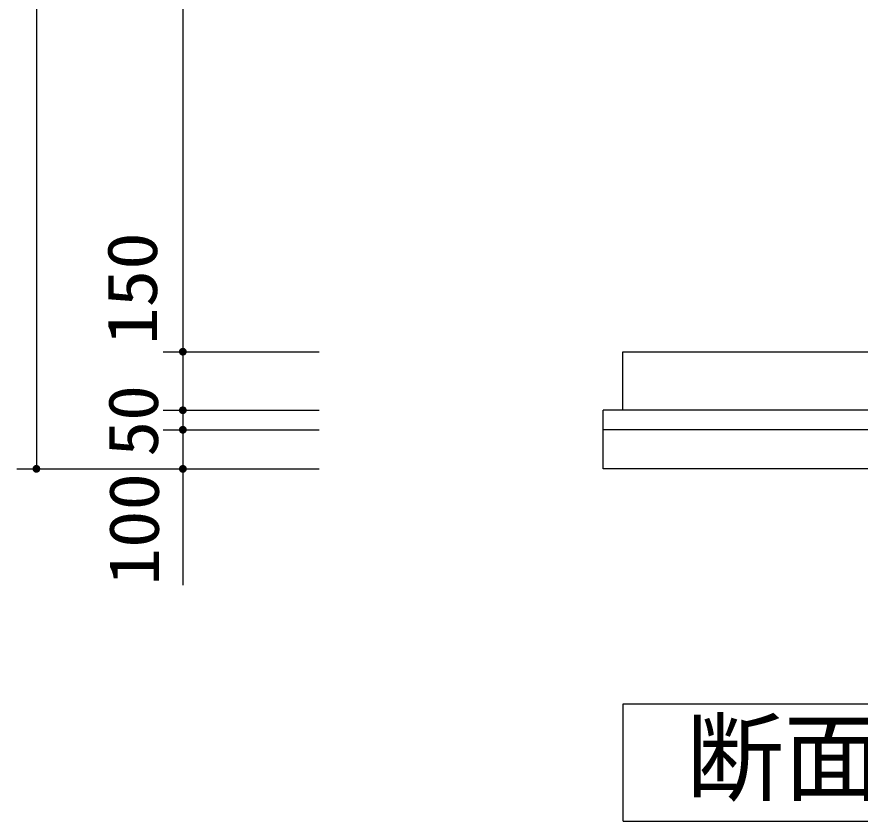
# Model space of a CAD drawing. Units: millimetres, scale not verified, with parts at other scales. Extents: x -14850 to 14850, y -10500 to 10500.
# Drawn here: x -2039 to 120, y -912 to 1147 of the extents above; entities that cross this region are included whole.
import ezdxf
from ezdxf.enums import TextEntityAlignment as Align

# ---------------------------------------------------------------- set-up
doc = ezdxf.new("R2010")
doc.units = ezdxf.units.MM
doc.header["$LTSCALE"] = 50
for name, color, linetype, lineweight in [('0-1_機器', 2, 'Continuous', 25), ('0-3_水管', 3, 'Continuous', 25), ('0-5_製作', 5, 'Continuous', 25)]:
    doc.layers.add(name, color=color, linetype=linetype, lineweight=lineweight)
doc.styles.add('ＭＳ ゴシック', font='')
doc.styles.get('ＭＳ ゴシック').set_extended_font_data('MS Gothic')

msp = doc.modelspace()

# ---------------------------------------------------------------- linework, layer by layer
at = {"layer": '0-1_機器'}
for p, q in [((-488.21, 289.95), (2111.79, 289.95)), ((-488.21, 139.95), (-488.21, 289.95)), ((2161.79, 139.95), (-538.21, 139.95)), ((-538.21, -10.05), (-538.21, 139.95)), ((2161.79, 89.95), (-538.21, 89.95)), ((2161.79, -10.05), (-538.21, -10.05))]:
    msp.add_line(p, q, dxfattribs=at)
at = {"layer": '0-3_水管'}
for p, q in [((-486.76, -612.19), (2073.25, -612.19)), ((-486.76, -912.19), (-486.76, -612.19)), ((-486.76, -912.19), (2073.25, -912.19))]:
    msp.add_line(p, q, dxfattribs=at)
at = {"layer": '0-5_製作', "color": 2}
for p, q in [((-1989.44, 3069.95), (-1989.44, -10.05)), ((-1614.44, 2949.95), (-1614.44, 289.95)), ((-1664.44, 289.95), (-1265.07, 289.95)), ((-1614.44, 289.95), (-1614.44, 139.95)), ((-1664.44, 139.95), (-1265.07, 139.95)), ((-1614.44, 139.95), (-1614.44, 89.95)), ((-1664.44, 89.95), (-1265.07, 89.95)), ((-1614.44, 89.95), (-1614.44, -10.05)), ((-2039.44, -10.05), (-1265.07, -10.05)), ((-1614.44, -10.05), (-1614.44, -307.78))]:
    msp.add_line(p, q, dxfattribs=at)
at = {"layer": '0-5_製作'}
for points in [[(-1623.49, 294.21), (-1624.44, 289.95), (-1623.95, 293.04)], [(-1623.49, 294.21), (-1614.44, 289.95), (-1624.44, 289.95)], [(-1623.95, 293.04), (-1624.44, 289.95), (-1624.42, 290.58)], [(-1614.44, 289.95), (-1624.36, 288.7), (-1624.44, 289.95)], [(-1623.95, 293.04), (-1624.42, 290.58), (-1624.26, 291.83)], [(-1614.44, 289.95), (-1624.13, 287.47), (-1624.36, 288.7)], [(-1614.44, 289.95), (-1623.74, 286.27), (-1624.13, 287.47)], [(-1614.44, 289.95), (-1623.2, 285.14), (-1623.74, 286.27)], [(-1622.88, 295.31), (-1614.44, 289.95), (-1623.49, 294.21)], [(-1614.44, 289.95), (-1622.53, 284.08), (-1623.2, 285.14)], [(-1622.15, 296.33), (-1614.44, 289.95), (-1622.88, 295.31)], [(-1614.44, 289.95), (-1621.73, 283.11), (-1622.53, 284.08)], [(-1621.29, 297.24), (-1614.44, 289.95), (-1622.15, 296.33)], [(-1614.44, 289.95), (-1620.81, 282.25), (-1621.73, 283.11)], [(-1620.32, 298.04), (-1614.44, 289.95), (-1621.29, 297.24)], [(-1614.44, 289.95), (-1619.8, 281.51), (-1620.81, 282.25)], [(-1619.26, 298.72), (-1614.44, 289.95), (-1620.32, 298.04)], [(-1614.44, 289.95), (-1618.7, 280.91), (-1619.8, 281.51)], [(-1618.12, 299.25), (-1614.44, 289.95), (-1619.26, 298.72)], [(-1614.44, 289.95), (-1617.53, 280.44), (-1618.7, 280.91)], [(-1616.93, 299.64), (-1614.44, 289.95), (-1618.12, 299.25)], [(-1614.44, 289.95), (-1616.31, 280.13), (-1617.53, 280.44)], [(-1615.69, 299.88), (-1614.44, 289.95), (-1616.93, 299.64)], [(-1614.44, 289.95), (-1615.07, 279.97), (-1616.31, 280.13)], [(-1614.44, 299.95), (-1614.44, 289.95), (-1615.69, 299.88)], [(-1614.44, 279.95), (-1615.07, 279.97), (-1614.44, 289.95)], [(-1613.81, 299.93), (-1614.44, 289.95), (-1614.44, 299.95)], [(-1612.57, 299.78), (-1614.44, 289.95), (-1613.81, 299.93)], [(-1612.57, 299.78), (-1604.44, 289.95), (-1614.44, 289.95)], [(-1604.44, 289.95), (-1614.44, 279.95), (-1614.44, 289.95)], [(-1604.44, 289.95), (-1613.19, 280.03), (-1614.44, 279.95)], [(-1604.44, 289.95), (-1611.95, 280.27), (-1613.19, 280.03)], [(-1611.35, 299.46), (-1604.44, 289.95), (-1612.57, 299.78)], [(-1604.44, 289.95), (-1610.76, 280.66), (-1611.95, 280.27)], [(-1610.18, 299), (-1604.44, 289.95), (-1611.35, 299.46)], [(-1604.44, 289.95), (-1609.62, 281.19), (-1610.76, 280.66)], [(-1609.08, 298.4), (-1604.44, 289.95), (-1610.18, 299)], [(-1604.44, 289.95), (-1608.56, 281.86), (-1609.62, 281.19)], [(-1608.07, 297.66), (-1604.44, 289.95), (-1609.08, 298.4)], [(-1604.44, 289.95), (-1607.6, 282.66), (-1608.56, 281.86)], [(-1607.15, 296.8), (-1604.44, 289.95), (-1608.07, 297.66)], [(-1604.44, 289.95), (-1606.74, 283.58), (-1607.6, 282.66)], [(-1606.35, 295.83), (-1604.44, 289.95), (-1607.15, 296.8)], [(-1604.44, 289.95), (-1606, 284.6), (-1606.74, 283.58)], [(-1605.68, 294.77), (-1604.44, 289.95), (-1606.35, 295.83)], [(-1604.44, 289.95), (-1605.39, 285.7), (-1606, 284.6)], [(-1605.14, 293.64), (-1604.44, 289.95), (-1605.68, 294.77)], [(-1604.44, 289.95), (-1604.93, 286.86), (-1605.39, 285.7)], [(-1604.75, 292.44), (-1604.44, 289.95), (-1605.14, 293.64)], [(-1604.46, 289.33), (-1604.93, 286.86), (-1604.44, 289.95)], [(-1604.46, 289.33), (-1604.62, 288.08), (-1604.93, 286.86)], [(-1604.52, 291.21), (-1604.44, 289.95), (-1604.75, 292.44)], [(-1624.26, 141.83), (-1624.44, 139.95), (-1624.42, 140.58)], [(-1624.26, 141.83), (-1614.44, 139.95), (-1624.44, 139.95)], [(-1614.44, 139.95), (-1624.36, 138.7), (-1624.44, 139.95)], [(-1614.44, 139.95), (-1624.13, 137.47), (-1624.36, 138.7)], [(-1623.95, 143.04), (-1614.44, 139.95), (-1624.26, 141.83)], [(-1614.44, 139.95), (-1623.74, 136.27), (-1624.13, 137.47)], [(-1623.49, 144.21), (-1614.44, 139.95), (-1623.95, 143.04)], [(-1614.44, 139.95), (-1623.2, 135.14), (-1623.74, 136.27)], [(-1622.88, 145.31), (-1614.44, 139.95), (-1623.49, 144.21)], [(-1614.44, 139.95), (-1622.53, 134.08), (-1623.2, 135.14)], [(-1622.15, 146.33), (-1614.44, 139.95), (-1622.88, 145.31)], [(-1614.44, 139.95), (-1621.73, 133.11), (-1622.53, 134.08)], [(-1621.29, 147.24), (-1614.44, 139.95), (-1622.15, 146.33)], [(-1614.44, 139.95), (-1620.81, 132.25), (-1621.73, 133.11)], [(-1620.32, 148.04), (-1614.44, 139.95), (-1621.29, 147.24)], [(-1614.44, 139.95), (-1619.8, 131.51), (-1620.81, 132.25)], [(-1619.26, 148.72), (-1614.44, 139.95), (-1620.32, 148.04)], [(-1614.44, 139.95), (-1618.7, 130.91), (-1619.8, 131.51)], [(-1618.12, 149.25), (-1614.44, 139.95), (-1619.26, 148.72)], [(-1614.44, 139.95), (-1617.53, 130.44), (-1618.7, 130.91)], [(-1616.93, 149.64), (-1614.44, 139.95), (-1618.12, 149.25)], [(-1614.44, 139.95), (-1616.31, 130.13), (-1617.53, 130.44)], [(-1615.69, 149.88), (-1614.44, 139.95), (-1616.93, 149.64)], [(-1614.44, 139.95), (-1615.07, 129.97), (-1616.31, 130.13)], [(-1614.44, 149.95), (-1614.44, 139.95), (-1615.69, 149.88)], [(-1614.44, 129.95), (-1615.07, 129.97), (-1614.44, 139.95)], [(-1613.81, 149.93), (-1614.44, 139.95), (-1614.44, 149.95)], [(-1612.57, 149.78), (-1614.44, 139.95), (-1613.81, 149.93)], [(-1612.57, 149.78), (-1604.44, 139.95), (-1614.44, 139.95)], [(-1604.44, 139.95), (-1614.44, 129.95), (-1614.44, 139.95)], [(-1604.44, 139.95), (-1613.19, 130.03), (-1614.44, 129.95)], [(-1604.44, 139.95), (-1611.95, 130.27), (-1613.19, 130.03)], [(-1611.35, 149.47), (-1604.44, 139.95), (-1612.57, 149.78)], [(-1604.44, 139.95), (-1610.76, 130.66), (-1611.95, 130.27)], [(-1610.18, 149), (-1604.44, 139.95), (-1611.35, 149.47)], [(-1604.44, 139.95), (-1609.62, 131.19), (-1610.76, 130.66)], [(-1609.08, 148.4), (-1604.44, 139.95), (-1610.18, 149)], [(-1604.44, 139.95), (-1608.56, 131.86), (-1609.62, 131.19)], [(-1608.07, 147.66), (-1604.44, 139.95), (-1609.08, 148.4)], [(-1604.44, 139.95), (-1607.6, 132.66), (-1608.56, 131.86)], [(-1607.15, 146.8), (-1604.44, 139.95), (-1608.07, 147.66)], [(-1604.44, 139.95), (-1606.74, 133.58), (-1607.6, 132.66)], [(-1606.35, 145.83), (-1604.44, 139.95), (-1607.15, 146.8)], [(-1604.44, 139.95), (-1606, 134.6), (-1606.74, 133.58)], [(-1605.68, 144.77), (-1604.44, 139.95), (-1606.35, 145.83)], [(-1604.44, 139.95), (-1605.39, 135.7), (-1606, 134.6)], [(-1605.14, 143.64), (-1604.44, 139.95), (-1605.68, 144.77)], [(-1604.44, 139.95), (-1604.93, 136.86), (-1605.39, 135.7)], [(-1604.75, 142.44), (-1604.44, 139.95), (-1605.14, 143.64)], [(-1604.44, 139.95), (-1604.62, 138.08), (-1604.93, 136.86)], [(-1604.52, 141.21), (-1604.44, 139.95), (-1604.75, 142.44)], [(-1604.44, 139.95), (-1604.46, 139.33), (-1604.62, 138.08)], [(-1624.26, 91.83), (-1624.44, 89.95), (-1624.42, 90.58)], [(-1624.26, 91.83), (-1614.44, 89.95), (-1624.44, 89.95)], [(-1614.44, 89.95), (-1624.36, 88.7), (-1624.44, 89.95)], [(-1614.44, 89.95), (-1624.13, 87.47), (-1624.36, 88.7)], [(-1623.95, 93.04), (-1614.44, 89.95), (-1624.26, 91.83)], [(-1614.44, 89.95), (-1623.74, 86.27), (-1624.13, 87.47)], [(-1623.49, 94.21), (-1614.44, 89.95), (-1623.95, 93.04)], [(-1614.44, 89.95), (-1623.2, 85.14), (-1623.74, 86.27)], [(-1622.88, 95.31), (-1614.44, 89.95), (-1623.49, 94.21)], [(-1614.44, 89.95), (-1622.53, 84.08), (-1623.2, 85.14)], [(-1622.15, 96.33), (-1614.44, 89.95), (-1622.88, 95.31)], [(-1614.44, 89.95), (-1621.73, 83.11), (-1622.53, 84.08)], [(-1621.29, 97.24), (-1614.44, 89.95), (-1622.15, 96.33)], [(-1614.44, 89.95), (-1620.81, 82.25), (-1621.73, 83.11)], [(-1620.32, 98.04), (-1614.44, 89.95), (-1621.29, 97.24)], [(-1614.44, 89.95), (-1619.8, 81.51), (-1620.81, 82.25)], [(-1619.26, 98.72), (-1614.44, 89.95), (-1620.32, 98.04)], [(-1614.44, 89.95), (-1618.7, 80.91), (-1619.8, 81.51)], [(-1618.12, 99.25), (-1614.44, 89.95), (-1619.26, 98.72)], [(-1614.44, 89.95), (-1617.53, 80.44), (-1618.7, 80.91)], [(-1616.93, 99.64), (-1614.44, 89.95), (-1618.12, 99.25)], [(-1614.44, 89.95), (-1616.31, 80.13), (-1617.53, 80.44)], [(-1615.69, 99.88), (-1614.44, 89.95), (-1616.93, 99.64)], [(-1614.44, 89.95), (-1615.07, 79.97), (-1616.31, 80.13)], [(-1614.44, 99.95), (-1614.44, 89.95), (-1615.69, 99.88)], [(-1614.44, 89.95), (-1614.44, 79.95), (-1615.07, 79.97)], [(-1613.81, 99.93), (-1614.44, 89.95), (-1614.44, 99.95)], [(-1613.81, 99.93), (-1604.44, 89.95), (-1614.44, 89.95)], [(-1604.44, 89.95), (-1614.44, 79.95), (-1614.44, 89.95)], [(-1604.44, 89.95), (-1613.19, 80.03), (-1614.44, 79.95)], [(-1612.57, 99.78), (-1604.44, 89.95), (-1613.81, 99.93)], [(-1604.44, 89.95), (-1611.95, 80.27), (-1613.19, 80.03)], [(-1611.35, 99.47), (-1604.44, 89.95), (-1612.57, 99.78)], [(-1604.44, 89.95), (-1610.76, 80.66), (-1611.95, 80.27)], [(-1610.18, 99), (-1604.44, 89.95), (-1611.35, 99.47)], [(-1604.44, 89.95), (-1609.62, 81.19), (-1610.76, 80.66)], [(-1609.08, 98.4), (-1604.44, 89.95), (-1610.18, 99)], [(-1604.44, 89.95), (-1608.56, 81.86), (-1609.62, 81.19)], [(-1608.07, 97.66), (-1604.44, 89.95), (-1609.08, 98.4)], [(-1604.44, 89.95), (-1607.6, 82.66), (-1608.56, 81.86)], [(-1607.15, 96.8), (-1604.44, 89.95), (-1608.07, 97.66)], [(-1604.44, 89.95), (-1606.74, 83.58), (-1607.6, 82.66)], [(-1606.35, 95.83), (-1604.44, 89.95), (-1607.15, 96.8)], [(-1604.44, 89.95), (-1606, 84.6), (-1606.74, 83.58)], [(-1605.68, 94.77), (-1604.44, 89.95), (-1606.35, 95.83)], [(-1604.44, 89.95), (-1605.39, 85.7), (-1606, 84.6)], [(-1605.14, 93.64), (-1604.44, 89.95), (-1605.68, 94.77)], [(-1604.44, 89.95), (-1604.93, 86.86), (-1605.39, 85.7)], [(-1604.75, 92.44), (-1604.44, 89.95), (-1605.14, 93.64)], [(-1604.44, 89.95), (-1604.62, 88.08), (-1604.93, 86.86)], [(-1604.52, 91.21), (-1604.44, 89.95), (-1604.75, 92.44)], [(-1604.44, 89.95), (-1604.46, 89.33), (-1604.62, 88.08)], [(-1999.42, -9.42), (-1989.44, -10.05), (-1999.44, -10.05)], [(-1989.44, -10.05), (-1999.36, -11.3), (-1999.44, -10.05)], [(-1999.26, -8.17), (-1989.44, -10.05), (-1999.42, -9.42)], [(-1989.44, -10.05), (-1999.13, -12.53), (-1999.36, -11.3)], [(-1998.95, -6.96), (-1989.44, -10.05), (-1999.26, -8.17)], [(-1989.44, -10.05), (-1998.74, -13.73), (-1999.13, -12.53)], [(-1998.49, -5.79), (-1989.44, -10.05), (-1998.95, -6.96)], [(-1989.44, -10.05), (-1998.2, -14.86), (-1998.74, -13.73)], [(-1997.88, -4.69), (-1989.44, -10.05), (-1998.49, -5.79)], [(-1989.44, -10.05), (-1997.53, -15.92), (-1998.2, -14.86)], [(-1997.15, -3.67), (-1989.44, -10.05), (-1997.88, -4.69)], [(-1989.44, -10.05), (-1996.73, -16.89), (-1997.53, -15.92)], [(-1996.29, -2.76), (-1989.44, -10.05), (-1997.15, -3.67)], [(-1989.44, -10.05), (-1995.81, -17.75), (-1996.73, -16.89)], [(-1995.32, -1.96), (-1989.44, -10.05), (-1996.29, -2.76)], [(-1989.44, -10.05), (-1994.8, -18.49), (-1995.81, -17.75)], [(-1994.26, -1.28), (-1989.44, -10.05), (-1995.32, -1.96)], [(-1989.44, -10.05), (-1993.7, -19.09), (-1994.8, -18.49)], [(-1993.12, -0.75), (-1989.44, -10.05), (-1994.26, -1.28)], [(-1989.44, -10.05), (-1992.53, -19.56), (-1993.7, -19.09)], [(-1991.93, -0.36), (-1989.44, -10.05), (-1993.12, -0.75)], [(-1989.44, -10.05), (-1991.31, -19.87), (-1992.53, -19.56)], [(-1990.69, -0.12), (-1989.44, -10.05), (-1991.93, -0.36)], [(-1989.44, -10.05), (-1990.07, -20.03), (-1991.31, -19.87)], [(-1989.44, -0.05), (-1989.44, -10.05), (-1990.69, -0.12)], [(-1989.44, -10.05), (-1989.44, -20.05), (-1990.07, -20.03)], [(-1989.44, -0.05), (-1979.44, -10.05), (-1989.44, -10.05)], [(-1988.81, -0.07), (-1979.44, -10.05), (-1989.44, -0.05)], [(-1989.44, -10.05), (-1988.19, -19.97), (-1989.44, -20.05)], [(-1979.44, -10.05), (-1988.19, -19.97), (-1989.44, -10.05)], [(-1987.57, -0.22), (-1979.44, -10.05), (-1988.81, -0.07)], [(-1979.44, -10.05), (-1986.95, -19.73), (-1988.19, -19.97)], [(-1986.35, -0.53), (-1979.44, -10.05), (-1987.57, -0.22)], [(-1979.44, -10.05), (-1985.76, -19.34), (-1986.95, -19.73)], [(-1985.18, -1), (-1979.44, -10.05), (-1986.35, -0.53)], [(-1979.44, -10.05), (-1984.62, -18.81), (-1985.76, -19.34)], [(-1984.08, -1.6), (-1979.44, -10.05), (-1985.18, -1)], [(-1979.44, -10.05), (-1983.56, -18.14), (-1984.62, -18.81)], [(-1983.07, -2.34), (-1979.44, -10.05), (-1984.08, -1.6)], [(-1979.44, -10.05), (-1982.6, -17.34), (-1983.56, -18.14)], [(-1982.15, -3.2), (-1979.44, -10.05), (-1983.07, -2.34)], [(-1979.44, -10.05), (-1981.74, -16.42), (-1982.6, -17.34)], [(-1981.35, -4.17), (-1979.44, -10.05), (-1982.15, -3.2)], [(-1979.44, -10.05), (-1981, -15.4), (-1981.74, -16.42)], [(-1980.68, -5.23), (-1979.44, -10.05), (-1981.35, -4.17)], [(-1979.44, -10.05), (-1980.39, -14.3), (-1981, -15.4)], [(-1980.14, -6.36), (-1979.44, -10.05), (-1980.68, -5.23)], [(-1979.44, -10.05), (-1979.93, -13.14), (-1980.39, -14.3)], [(-1979.75, -7.56), (-1979.44, -10.05), (-1980.14, -6.36)], [(-1979.44, -10.05), (-1979.62, -11.92), (-1979.93, -13.14)], [(-1979.52, -8.79), (-1979.44, -10.05), (-1979.75, -7.56)], [(-1979.44, -10.05), (-1979.46, -10.67), (-1979.62, -11.92)], [(-1624.42, -9.42), (-1614.44, -10.05), (-1624.44, -10.05)], [(-1614.44, -10.05), (-1624.36, -11.3), (-1624.44, -10.05)], [(-1624.26, -8.17), (-1614.44, -10.05), (-1624.42, -9.42)], [(-1614.44, -10.05), (-1624.13, -12.53), (-1624.36, -11.3)], [(-1623.95, -6.96), (-1614.44, -10.05), (-1624.26, -8.17)], [(-1614.44, -10.05), (-1623.74, -13.73), (-1624.13, -12.53)], [(-1623.49, -5.79), (-1614.44, -10.05), (-1623.95, -6.96)], [(-1614.44, -10.05), (-1623.2, -14.86), (-1623.74, -13.73)], [(-1622.88, -4.69), (-1614.44, -10.05), (-1623.49, -5.79)], [(-1614.44, -10.05), (-1622.53, -15.92), (-1623.2, -14.86)], [(-1622.15, -3.67), (-1614.44, -10.05), (-1622.88, -4.69)], [(-1614.44, -10.05), (-1621.73, -16.89), (-1622.53, -15.92)], [(-1621.29, -2.76), (-1614.44, -10.05), (-1622.15, -3.67)], [(-1614.44, -10.05), (-1620.81, -17.75), (-1621.73, -16.89)], [(-1620.32, -1.96), (-1614.44, -10.05), (-1621.29, -2.76)], [(-1614.44, -10.05), (-1619.8, -18.49), (-1620.81, -17.75)], [(-1619.26, -1.28), (-1614.44, -10.05), (-1620.32, -1.96)], [(-1614.44, -10.05), (-1618.7, -19.09), (-1619.8, -18.49)], [(-1618.12, -0.75), (-1614.44, -10.05), (-1619.26, -1.28)], [(-1614.44, -10.05), (-1617.53, -19.56), (-1618.7, -19.09)], [(-1616.93, -0.36), (-1614.44, -10.05), (-1618.12, -0.75)], [(-1614.44, -10.05), (-1616.31, -19.87), (-1617.53, -19.56)], [(-1615.69, -0.12), (-1614.44, -10.05), (-1616.93, -0.36)], [(-1614.44, -10.05), (-1615.07, -20.03), (-1616.31, -19.87)], [(-1614.44, -0.05), (-1614.44, -10.05), (-1615.69, -0.12)], [(-1614.44, -10.05), (-1614.44, -20.05), (-1615.07, -20.03)], [(-1614.44, -0.05), (-1604.44, -10.05), (-1614.44, -10.05)], [(-1613.81, -0.07), (-1604.44, -10.05), (-1614.44, -0.05)], [(-1614.44, -10.05), (-1613.19, -19.97), (-1614.44, -20.05)], [(-1604.44, -10.05), (-1613.19, -19.97), (-1614.44, -10.05)], [(-1612.57, -0.22), (-1604.44, -10.05), (-1613.81, -0.07)], [(-1604.44, -10.05), (-1611.95, -19.73), (-1613.19, -19.97)], [(-1611.35, -0.53), (-1604.44, -10.05), (-1612.57, -0.22)], [(-1604.44, -10.05), (-1610.76, -19.34), (-1611.95, -19.73)], [(-1610.18, -1), (-1604.44, -10.05), (-1611.35, -0.53)], [(-1604.44, -10.05), (-1609.62, -18.81), (-1610.76, -19.34)], [(-1609.08, -1.6), (-1604.44, -10.05), (-1610.18, -1)], [(-1604.44, -10.05), (-1608.56, -18.14), (-1609.62, -18.81)], [(-1608.07, -2.34), (-1604.44, -10.05), (-1609.08, -1.6)], [(-1604.44, -10.05), (-1607.6, -17.34), (-1608.56, -18.14)], [(-1607.15, -3.2), (-1604.44, -10.05), (-1608.07, -2.34)], [(-1604.44, -10.05), (-1606.74, -16.42), (-1607.6, -17.34)], [(-1606.35, -4.17), (-1604.44, -10.05), (-1607.15, -3.2)], [(-1604.44, -10.05), (-1606, -15.4), (-1606.74, -16.42)], [(-1605.68, -5.23), (-1604.44, -10.05), (-1606.35, -4.17)], [(-1604.44, -10.05), (-1605.39, -14.3), (-1606, -15.4)], [(-1605.14, -6.36), (-1604.44, -10.05), (-1605.68, -5.23)], [(-1604.44, -10.05), (-1604.93, -13.14), (-1605.39, -14.3)], [(-1604.75, -7.56), (-1604.44, -10.05), (-1605.14, -6.36)], [(-1604.44, -10.05), (-1604.62, -11.92), (-1604.93, -13.14)], [(-1604.52, -8.79), (-1604.44, -10.05), (-1604.75, -7.56)], [(-1604.44, -10.05), (-1604.46, -10.67), (-1604.62, -11.92)]]:
    msp.add_solid(points, dxfattribs=at)

# ---------------------------------------------------------------- texts
at = {"layer": '0-3_水管', "color": 4, "style": 'ＭＳ ゴシック'}
msp.add_text('断面配筋図', height=183.3, dxfattribs=at).set_placement((-325.56, -895.57), align=Align.BOTTOM_LEFT)
at = {"layer": '0-5_製作', "color": 4, "style": 'ＭＳ ゴシック'}
for s, width, p in [('150', 1.1, (-1641.99, 307.59)), ('50', 1.05, (-1639.44, 21.2)), ('100', 1.1, (-1637.29, -308.81))]:
    msp.add_text(s, height=128.4, rotation=90, dxfattribs=dict(at, width=width)).set_placement(p, align=Align.BOTTOM_LEFT)

doc.saveas('drawing.dxf')
